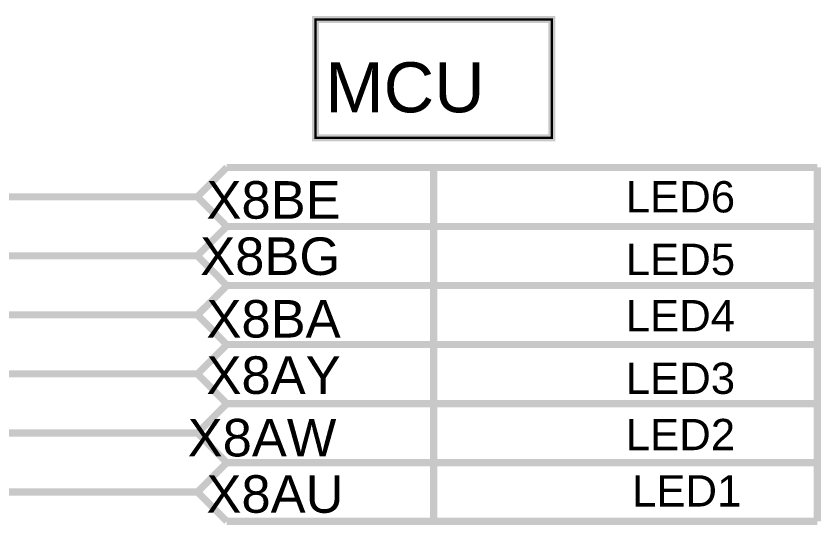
# Model space of a CAD drawing. Header units: millimetres. Extents: x -2024 to 917, y -725 to 13.
# Drawn here: x -1676.7 to -1642.64, y -585.56 to -564.02 of the extents above; entities that cross this region are included whole.
import ezdxf

# ---------------------------------------------------------------- set-up
doc = ezdxf.new("R2010")
doc.units = ezdxf.units.MM
doc.styles.get("Standard").update_dxf_attribs({"font": 'arial.ttf'})

msp = doc.modelspace()

# ---------------------------------------------------------------- linework, layer by layer
at = {"color": 7}
for points, const_width in [([(-1664.028, -564.167), (-1654.032, -564.167), (-1654.032, -569.168), (-1664.028, -569.168), (-1664.028, -564.167)], 0.3), ([(-1664.028, -564.167), (-1664.028, -569.168), (-1654.032, -569.168), (-1654.032, -564.167), (-1664.028, -564.167), (-1664.028, -564.167)], 0.0991)]:
    msp.add_lwpolyline(points, close=True, dxfattribs=dict(at, const_width=const_width))
at = {"color": 7, "const_width": 0.3}
for points in [[(-1669.027, -571.668), (-1667.785, -570.426)], [(-1667.785, -570.426), (-1642.793, -570.426)], [(-1659.03, -570.426), (-1659.03, -572.927)], [(-1642.793, -570.426), (-1642.793, -572.927)], [(-1671.526, -571.668), (-1686.521, -571.668)], [(-1669.027, -571.668), (-1671.526, -571.668)], [(-1667.785, -572.927), (-1669.027, -571.668)], [(-1669.027, -574.169), (-1667.785, -572.927)], [(-1642.793, -572.927), (-1667.785, -572.927)], [(-1667.785, -572.927), (-1642.793, -572.927)], [(-1659.03, -572.927), (-1659.03, -575.427)], [(-1642.793, -572.927), (-1642.793, -575.427)], [(-1671.526, -574.169), (-1686.521, -574.169)], [(-1669.027, -574.169), (-1671.526, -574.169)], [(-1667.785, -575.427), (-1669.027, -574.169)], [(-1669.027, -576.669), (-1667.785, -575.427)], [(-1667.785, -575.427), (-1642.793, -575.427)], [(-1642.793, -575.427), (-1667.785, -575.427)], [(-1659.03, -575.427), (-1659.03, -577.928)], [(-1642.793, -575.427), (-1642.793, -577.928)], [(-1671.526, -576.669), (-1686.521, -576.669)], [(-1669.027, -576.669), (-1671.526, -576.669)], [(-1667.785, -577.928), (-1669.027, -576.669)], [(-1669.027, -579.169), (-1667.785, -577.928)], [(-1667.785, -577.928), (-1642.793, -577.928)], [(-1642.793, -577.928), (-1667.785, -577.928)], [(-1659.03, -577.928), (-1659.03, -580.428)], [(-1642.793, -577.928), (-1642.793, -580.428)], [(-1671.526, -579.169), (-1686.521, -579.169)], [(-1669.027, -579.169), (-1671.526, -579.169)], [(-1667.785, -580.428), (-1669.027, -579.169)], [(-1669.027, -581.67), (-1667.785, -580.428)], [(-1667.785, -580.428), (-1642.793, -580.428)], [(-1642.793, -580.428), (-1667.785, -580.428)], [(-1659.03, -580.428), (-1659.03, -582.928)], [(-1642.793, -580.428), (-1642.793, -582.928)], [(-1671.526, -581.67), (-1686.521, -581.67)], [(-1669.027, -581.67), (-1671.526, -581.67)], [(-1667.785, -582.928), (-1669.027, -581.67)], [(-1669.027, -584.17), (-1667.785, -582.928)], [(-1667.785, -582.928), (-1642.793, -582.928)], [(-1642.793, -582.928), (-1667.785, -582.928)], [(-1659.03, -582.928), (-1659.03, -585.412)], [(-1642.793, -582.928), (-1642.793, -585.412)], [(-1671.526, -584.17), (-1686.521, -584.17)], [(-1669.027, -584.17), (-1671.526, -584.17)], [(-1667.785, -585.412), (-1669.027, -584.17)], [(-1642.793, -585.412), (-1667.785, -585.412)]]:
    msp.add_lwpolyline(points, dxfattribs=at)

# ---------------------------------------------------------------- texts
at = {"color": 7}
for s, height, p in [('MCU', 2.1195, (-1663.615, -568.092)), ('X8BE', 1.5897, (-1668.646, -572.596)), ('LED6', 1.3247, (-1650.903, -572.331)), ('X8BG', 1.5897, (-1668.911, -574.98)), ('LED5', 1.3247, (-1650.903, -574.98)), ('X8BA', 1.5897, (-1668.646, -577.63)), ('LED4', 1.3247, (-1650.903, -577.365)), ('X8AY', 1.5897, (-1668.646, -580.014)), ('LED3', 1.3247, (-1650.903, -580.014)), ('X8AW', 1.5897, (-1669.441, -582.663)), ('LED2', 1.3247, (-1650.903, -582.398)), ('X8AU', 1.5897, (-1668.646, -585.048)), ('LED1', 1.3247, (-1650.639, -584.783))]:
    msp.add_text(s, height=height, dxfattribs=at).set_placement(p)

doc.saveas('drawing.dxf')
